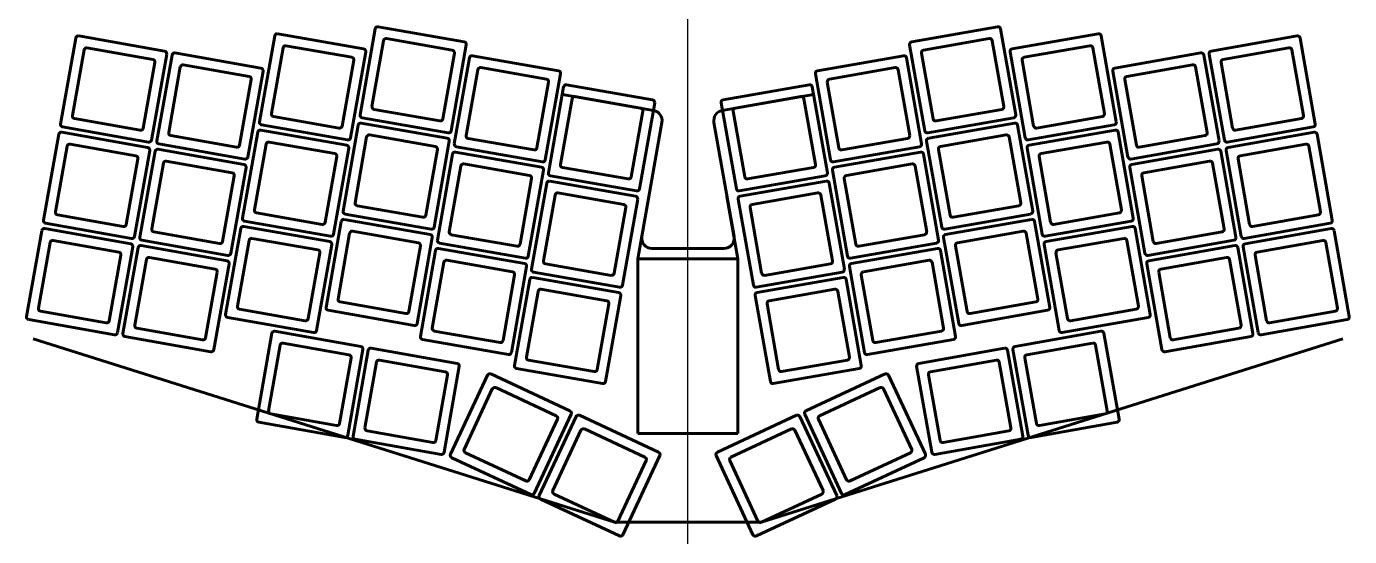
# Model space of a CAD drawing. Header units: millimetres. Extents: x -129 to 129, y -82 to 18.
import ezdxf

# ---------------------------------------------------------------- set-up
doc = ezdxf.new("R2010")
doc.units = ezdxf.units.MM
doc.linetypes.add('K5LT32768', pattern=[0])
doc.linetypes.add('K5LT_BASIC', pattern=[0])

# ---------------------------------------------------------------- blocks, each defined once
blk = doc.blocks.new('U0')
at = {"color": 150, "linetype": 'K5LT_BASIC', "lineweight": 60, "true_color": 0x0080ff}
for p, q in [((9.75, -27.71), (-9.75, -27.71)), ((-9.75, -27.71), (-9.75, -61.71)), ((9.75, -61.71), (9.75, -27.71)), ((-9.75, -61.71), (9.75, -61.71))]:
    blk.add_line(p, q, dxfattribs=at)
blk = doc.blocks.new('U1')
at = {"color": 150, "linetype": 'K5LT_BASIC', "lineweight": 60, "true_color": 0x0080ff}
for p, q in [((63.71, -44.77), (80.45, -41.81)), ((81.03, -42.22), (83.98, -58.96)), ((66.26, -62.09), (63.31, -45.35)), ((83.58, -59.54), (66.84, -62.49))]:
    blk.add_line(p, q, dxfattribs=at)
for centre, start, end in [((80.54, -42.31), 10, 100), ((63.8, -45.26), 100, 190), ((83.49, -59.05), 280, 10), ((66.75, -62), 190, 280)]:
    blk.add_arc(centre, 0.5, start, end, dxfattribs=at)
blk = doc.blocks.new('U2')
at = {"color": 150, "linetype": 'K5LT_BASIC', "lineweight": 60, "true_color": 0x0080ff}
for p, q in [((105.24, -6.01), (121.98, -3.06)), ((122.56, -3.46), (125.51, -20.21)), ((107.78, -23.33), (104.83, -6.59)), ((125.1, -20.79), (108.36, -23.74))]:
    blk.add_line(p, q, dxfattribs=at)
for centre, start, end in [((122.07, -3.55), 10, 100), ((105.32, -6.5), 100, 190), ((125.02, -20.29), 280, 10), ((108.28, -23.25), 190, 280)]:
    blk.add_arc(centre, 0.5, start, end, dxfattribs=at)
blk = doc.blocks.new('U3')
at = {"color": 150, "linetype": 'K5LT_BASIC', "lineweight": 60, "true_color": 0x0080ff}
for p, q in [((86.48, -9.32), (103.22, -6.37)), ((103.8, -6.77), (106.75, -23.51)), ((89.02, -26.64), (86.07, -9.9)), ((106.34, -24.09), (89.6, -27.05))]:
    blk.add_line(p, q, dxfattribs=at)
for centre, start, end in [((103.3, -6.86), 10, 100), ((86.56, -9.81), 100, 190), ((106.26, -23.6), 280, 10), ((89.51, -26.55), 190, 280)]:
    blk.add_arc(centre, 0.5, start, end, dxfattribs=at)
blk = doc.blocks.new('U4')
at = {"color": 150, "linetype": 'K5LT_BASIC', "lineweight": 60, "true_color": 0x0080ff}
for p, q in [((66.47, -5.59), (83.22, -2.64)), ((83.8, -3.05), (86.75, -19.79)), ((69.02, -22.91), (66.07, -6.17)), ((86.34, -20.37), (69.6, -23.32))]:
    blk.add_line(p, q, dxfattribs=at)
for centre, start, end in [((83.3, -3.13), 10, 100), ((66.56, -6.08), 100, 190), ((86.26, -19.87), 280, 10), ((69.51, -22.83), 190, 280)]:
    blk.add_arc(centre, 0.5, start, end, dxfattribs=at)
blk = doc.blocks.new('U5')
at = {"color": 150, "linetype": 'K5LT_BASIC', "lineweight": 60, "true_color": 0x0080ff}
for p, q in [((46.89, -4.21), (63.63, -1.26)), ((64.21, -1.66), (67.16, -18.4)), ((49.43, -21.53), (46.48, -4.79)), ((66.75, -18.98), (50.01, -21.94))]:
    blk.add_line(p, q, dxfattribs=at)
for centre, start, end in [((63.72, -1.75), 10, 100), ((46.97, -4.7), 100, 190), ((66.67, -18.49), 280, 10), ((49.93, -21.44), 190, 280)]:
    blk.add_arc(centre, 0.5, start, end, dxfattribs=at)
blk = doc.blocks.new('U6')
at = {"color": 150, "linetype": 'K5LT_BASIC', "lineweight": 60, "true_color": 0x0080ff}
for p, q in [((28.54, -9.86), (45.28, -6.91)), ((45.86, -7.32), (48.81, -24.06)), ((31.09, -27.18), (28.13, -10.44)), ((48.41, -24.64), (31.67, -27.59))]:
    blk.add_line(p, q, dxfattribs=at)
for centre, start, end in [((45.37, -7.4), 10, 100), ((28.63, -10.36), 100, 190), ((48.32, -24.14), 280, 10), ((31.58, -27.1), 190, 280)]:
    blk.add_arc(centre, 0.5, start, end, dxfattribs=at)
blk = doc.blocks.new('U7')
at = {"color": 150, "linetype": 'K5LT_BASIC', "lineweight": 60, "true_color": 0x0080ff}
for p, q in [((10.19, -15.52), (26.93, -12.56)), ((27.51, -12.97), (30.47, -29.71)), ((12.74, -32.84), (9.79, -16.09)), ((30.06, -30.29), (13.32, -33.24))]:
    blk.add_line(p, q, dxfattribs=at)
for centre, start, end in [((27.02, -13.06), 10, 100), ((10.28, -16.01), 100, 190), ((29.97, -29.8), 280, 10), ((13.23, -32.75), 190, 280)]:
    blk.add_arc(centre, 0.5, start, end, dxfattribs=at)
blk = doc.blocks.new('U8')
at = {"color": 150, "linetype": 'K5LT_BASIC', "lineweight": 60, "true_color": 0x0080ff}
for p, q in [((101.93, 12.75), (118.67, 15.7)), ((119.25, 15.3), (122.2, -1.45)), ((104.48, -4.57), (101.52, 12.17)), ((121.8, -2.02), (105.05, -4.98))]:
    blk.add_line(p, q, dxfattribs=at)
for centre, start, end in [((118.76, 15.21), 10, 100), ((102.02, 12.26), 100, 190), ((121.71, -1.53), 280, 10), ((104.97, -4.48), 190, 280)]:
    blk.add_arc(centre, 0.5, start, end, dxfattribs=at)
blk = doc.blocks.new('U9')
at = {"color": 150, "linetype": 'K5LT_BASIC', "lineweight": 60, "true_color": 0x0080ff}
for p, q in [((83.17, 9.44), (99.91, 12.39)), ((100.49, 11.99), (103.44, -4.75)), ((85.71, -7.88), (82.76, 8.86)), ((103.04, -5.33), (86.29, -8.28))]:
    blk.add_line(p, q, dxfattribs=at)
for centre, start, end in [((100, 11.9), 10, 100), ((83.25, 8.95), 100, 190), ((102.95, -4.84), 280, 10), ((86.21, -7.79), 190, 280)]:
    blk.add_arc(centre, 0.5, start, end, dxfattribs=at)
blk = doc.blocks.new('U10')
at = {"color": 150, "linetype": 'K5LT_BASIC', "lineweight": 60, "true_color": 0x0080ff}
for p, q in [((63.17, 13.17), (79.91, 16.12)), ((80.49, 15.72), (83.44, -1.03)), ((65.71, -4.15), (62.76, 12.59)), ((83.03, -1.61), (66.29, -4.56))]:
    blk.add_line(p, q, dxfattribs=at)
for centre, start, end in [((80, 15.63), 10, 100), ((63.25, 12.68), 100, 190), ((82.95, -1.11), 280, 10), ((66.21, -4.07), 190, 280)]:
    blk.add_arc(centre, 0.5, start, end, dxfattribs=at)
blk = doc.blocks.new('U11')
at = {"color": 150, "linetype": 'K5LT_BASIC', "lineweight": 60, "true_color": 0x0080ff}
for p, q in [((43.58, 14.55), (60.32, 17.5)), ((60.9, 17.1), (63.85, 0.36)), ((46.13, -2.77), (43.17, 13.97)), ((63.45, -0.22), (46.71, -3.18))]:
    blk.add_line(p, q, dxfattribs=at)
for centre, start, end in [((60.41, 17.01), 10, 100), ((43.67, 14.06), 100, 190), ((63.36, 0.27), 280, 10), ((46.62, -2.68), 190, 280)]:
    blk.add_arc(centre, 0.5, start, end, dxfattribs=at)
blk = doc.blocks.new('U12')
at = {"color": 150, "linetype": 'K5LT_BASIC', "lineweight": 60, "true_color": 0x0080ff}
for p, q in [((25.23, 8.9), (41.97, 11.85)), ((42.55, 11.44), (45.51, -5.3)), ((27.78, -8.42), (24.83, 8.32)), ((45.1, -5.88), (28.36, -8.83))]:
    blk.add_line(p, q, dxfattribs=at)
for centre, start, end in [((42.06, 11.36), 10, 100), ((25.32, 8.41), 100, 190), ((45.01, -5.38), 280, 10), ((28.27, -8.34), 190, 280)]:
    blk.add_arc(centre, 0.5, start, end, dxfattribs=at)
blk = doc.blocks.new('U13')
at = {"color": 150, "linetype": 'K5LT_BASIC', "lineweight": 60, "true_color": 0x0080ff}
for p, q in [((6.89, 3.24), (23.63, 6.2)), ((24.21, 5.79), (27.16, -10.95)), ((9.43, -14.08), (6.48, 2.67)), ((26.75, -11.53), (10.01, -14.48))]:
    blk.add_line(p, q, dxfattribs=at)
for centre, start, end in [((23.71, 5.7), 10, 100), ((6.97, 2.75), 100, 190), ((26.67, -11.04), 280, 10), ((9.92, -13.99), 190, 280)]:
    blk.add_arc(centre, 0.5, start, end, dxfattribs=at)
blk = doc.blocks.new('U14')
at = {"color": 150, "linetype": 'K5LT_BASIC', "lineweight": 60, "true_color": 0x0080ff}
for p, q in [((108.54, -24.77), (125.29, -21.82)), ((125.87, -22.23), (128.82, -38.97)), ((111.09, -42.09), (108.14, -25.35)), ((128.41, -39.55), (111.67, -42.5))]:
    blk.add_line(p, q, dxfattribs=at)
for centre, start, end in [((125.37, -22.31), 10, 100), ((108.63, -25.26), 100, 190), ((128.33, -39.05), 280, 10), ((111.58, -42.01), 190, 280)]:
    blk.add_arc(centre, 0.5, start, end, dxfattribs=at)
blk = doc.blocks.new('U15')
at = {"color": 150, "linetype": 'K5LT_BASIC', "lineweight": 60, "true_color": 0x0080ff}
for p, q in [((89.78, -28.08), (106.53, -25.13)), ((107.1, -25.53), (110.06, -42.27)), ((92.33, -45.4), (89.38, -28.66)), ((109.65, -42.85), (92.91, -45.81))]:
    blk.add_line(p, q, dxfattribs=at)
for centre, start, end in [((106.61, -25.62), 10, 100), ((89.87, -28.57), 100, 190), ((109.56, -42.36), 280, 10), ((92.82, -45.31), 190, 280)]:
    blk.add_arc(centre, 0.5, start, end, dxfattribs=at)
blk = doc.blocks.new('U16')
at = {"color": 150, "linetype": 'K5LT_BASIC', "lineweight": 60, "true_color": 0x0080ff}
for p, q in [((69.78, -24.35), (86.52, -21.4)), ((87.1, -21.81), (90.06, -38.55)), ((72.33, -41.67), (69.38, -24.93)), ((89.65, -39.13), (72.91, -42.08))]:
    blk.add_line(p, q, dxfattribs=at)
for centre, start, end in [((86.61, -21.89), 10, 100), ((69.87, -24.84), 100, 190), ((89.56, -38.63), 280, 10), ((72.82, -41.59), 190, 280)]:
    blk.add_arc(centre, 0.5, start, end, dxfattribs=at)
blk = doc.blocks.new('U17')
at = {"color": 150, "linetype": 'K5LT_BASIC', "lineweight": 60, "true_color": 0x0080ff}
for p, q in [((50.2, -22.97), (66.94, -20.02)), ((67.52, -20.42), (70.47, -37.17)), ((52.74, -40.29), (49.79, -23.55)), ((70.06, -37.74), (53.32, -40.7))]:
    blk.add_line(p, q, dxfattribs=at)
for centre, start, end in [((67.02, -20.51), 10, 100), ((50.28, -23.46), 100, 190), ((69.98, -37.25), 280, 10), ((53.23, -40.2), 190, 280)]:
    blk.add_arc(centre, 0.5, start, end, dxfattribs=at)
blk = doc.blocks.new('U18')
at = {"color": 150, "linetype": 'K5LT_BASIC', "lineweight": 60, "true_color": 0x0080ff}
for p, q in [((31.85, -28.62), (48.59, -25.67)), ((49.17, -26.08), (52.12, -42.82)), ((34.39, -45.94), (31.44, -29.2)), ((51.72, -43.4), (34.97, -46.35))]:
    blk.add_line(p, q, dxfattribs=at)
for centre, start, end in [((48.68, -26.16), 10, 100), ((31.94, -29.12), 100, 190), ((51.63, -42.91), 280, 10), ((34.89, -45.86), 190, 280)]:
    blk.add_arc(centre, 0.5, start, end, dxfattribs=at)
blk = doc.blocks.new('U19')
at = {"color": 150, "linetype": 'K5LT_BASIC', "lineweight": 60, "true_color": 0x0080ff}
for p, q in [((13.5, -34.28), (30.24, -31.32)), ((30.82, -31.73), (33.77, -48.47)), ((16.05, -51.6), (13.1, -34.86)), ((33.37, -49.05), (16.63, -52))]:
    blk.add_line(p, q, dxfattribs=at)
for centre, start, end in [((30.33, -31.82), 10, 100), ((13.59, -34.77), 100, 190), ((33.28, -48.56), 280, 10), ((16.54, -51.51), 190, 280)]:
    blk.add_arc(centre, 0.5, start, end, dxfattribs=at)
blk = doc.blocks.new('U20')
at = {"color": 150, "linetype": 'K5LT_BASIC', "lineweight": 60, "true_color": 0x0080ff}
for p, q in [((44.95, -48.07), (61.69, -45.12)), ((62.27, -45.53), (65.22, -62.27)), ((47.5, -65.4), (44.54, -48.65)), ((64.82, -62.85), (48.08, -65.8))]:
    blk.add_line(p, q, dxfattribs=at)
for centre, start, end in [((61.78, -45.62), 10, 100), ((45.04, -48.57), 100, 190), ((64.73, -62.36), 280, 10), ((47.99, -65.31), 190, 280)]:
    blk.add_arc(centre, 0.5, start, end, dxfattribs=at)
blk = doc.blocks.new('U21')
at = {"color": 150, "linetype": 'K5LT_BASIC', "lineweight": 60, "true_color": 0x0080ff}
for p, q in [((22.99, -57.32), (38.4, -50.14)), ((39.06, -50.38), (46.25, -65.79)), ((29.93, -73.4), (22.75, -57.99)), ((46.01, -66.45), (30.6, -73.64))]:
    blk.add_line(p, q, dxfattribs=at)
for centre, start, end in [((38.61, -50.59), 25, 115), ((23.2, -57.78), 115, 205), ((45.8, -66), 295, 25), ((30.39, -73.19), 205, 295)]:
    blk.add_arc(centre, 0.5, start, end, dxfattribs=at)
blk = doc.blocks.new('U22')
at = {"color": 150, "linetype": 'K5LT_BASIC', "lineweight": 60, "true_color": 0x0080ff}
for p, q in [((107.55, -7.63), (120.36, -5.38)), ((120.94, -5.78), (123.19, -18.58)), ((109.41, -21.01), (107.15, -8.21)), ((122.79, -19.16), (109.98, -21.42))]:
    blk.add_line(p, q, dxfattribs=at)
for centre, start, end in [((107.64, -8.13), 100, 190), ((120.44, -5.87), 10, 100), ((122.7, -18.67), 280, 10), ((109.9, -20.93), 190, 280)]:
    blk.add_arc(centre, 0.5, start, end, dxfattribs=at)
blk = doc.blocks.new('U23')
at = {"color": 150, "linetype": 'K5LT_BASIC', "lineweight": 60, "true_color": 0x0080ff}
for p, q in [((88.79, -10.94), (101.6, -8.68)), ((102.17, -9.09), (104.43, -21.89)), ((90.64, -24.32), (88.39, -11.52)), ((104.03, -22.47), (91.22, -24.73))]:
    blk.add_line(p, q, dxfattribs=at)
for centre, start, end in [((101.68, -9.18), 10, 100), ((88.88, -11.43), 100, 190), ((103.94, -21.98), 280, 10), ((91.14, -24.24), 190, 280)]:
    blk.add_arc(centre, 0.5, start, end, dxfattribs=at)
blk = doc.blocks.new('U24')
at = {"color": 150, "linetype": 'K5LT_BASIC', "lineweight": 60, "true_color": 0x0080ff}
for p, q in [((68.79, -7.21), (81.59, -4.96)), ((82.17, -5.36), (84.43, -18.16)), ((70.64, -20.6), (68.39, -7.79)), ((84.03, -18.74), (71.22, -21))]:
    blk.add_line(p, q, dxfattribs=at)
for centre, start, end in [((81.68, -5.45), 10, 100), ((68.88, -7.71), 100, 190), ((71.14, -20.51), 190, 280), ((83.94, -18.25), 280, 10)]:
    blk.add_arc(centre, 0.5, start, end, dxfattribs=at)
blk = doc.blocks.new('U25')
at = {"color": 150, "linetype": 'K5LT_BASIC', "lineweight": 60, "true_color": 0x0080ff}
for p, q in [((49.2, -5.83), (62.01, -3.57)), ((62.59, -3.98), (64.84, -16.78)), ((51.06, -19.21), (48.8, -6.41)), ((64.44, -17.36), (51.64, -19.62))]:
    blk.add_line(p, q, dxfattribs=at)
for centre, start, end in [((62.09, -4.07), 10, 100), ((49.29, -6.32), 100, 190), ((64.35, -16.87), 280, 10), ((51.55, -19.13), 190, 280)]:
    blk.add_arc(centre, 0.5, start, end, dxfattribs=at)
blk = doc.blocks.new('U26')
at = {"color": 150, "linetype": 'K5LT_BASIC', "lineweight": 60, "true_color": 0x0080ff}
for p, q in [((30.86, -11.48), (43.66, -9.23)), ((44.24, -9.63), (46.5, -22.44)), ((32.71, -24.87), (30.45, -12.06)), ((46.09, -23.01), (33.29, -25.27))]:
    blk.add_line(p, q, dxfattribs=at)
for centre, start, end in [((43.75, -9.72), 10, 100), ((30.94, -11.98), 100, 190), ((46, -22.52), 280, 10), ((33.2, -24.78), 190, 280)]:
    blk.add_arc(centre, 0.5, start, end, dxfattribs=at)
blk = doc.blocks.new('U27')
at = {"color": 150, "linetype": 'K5LT_BASIC', "lineweight": 60, "true_color": 0x0080ff}
for p, q in [((12.51, -17.14), (25.31, -14.88)), ((25.89, -15.29), (28.15, -28.09)), ((14.36, -30.52), (12.1, -17.72)), ((27.74, -28.67), (14.94, -30.93))]:
    blk.add_line(p, q, dxfattribs=at)
for centre, start, end in [((25.4, -15.37), 10, 100), ((12.6, -17.63), 100, 190), ((27.66, -28.18), 280, 10), ((14.85, -30.43), 190, 280)]:
    blk.add_arc(centre, 0.5, start, end, dxfattribs=at)
blk = doc.blocks.new('U28')
at = {"color": 150, "linetype": 'K5LT_BASIC', "lineweight": 60, "true_color": 0x0080ff}
for p, q in [((110.86, -26.39), (123.66, -24.14)), ((124.24, -24.54), (126.5, -37.34)), ((112.71, -39.78), (110.46, -26.97)), ((126.1, -37.92), (113.29, -40.18))]:
    blk.add_line(p, q, dxfattribs=at)
for centre, start, end in [((123.75, -24.63), 10, 100), ((110.95, -26.89), 100, 190), ((126.01, -37.43), 280, 10), ((113.21, -39.69), 190, 280)]:
    blk.add_arc(centre, 0.5, start, end, dxfattribs=at)
blk = doc.blocks.new('U29')
at = {"color": 150, "linetype": 'K5LT_BASIC', "lineweight": 60, "true_color": 0x0080ff}
for p, q in [((92.1, -29.7), (104.9, -27.44)), ((105.48, -27.85), (107.74, -40.65)), ((93.95, -43.08), (91.7, -30.28)), ((107.33, -41.23), (94.53, -43.49))]:
    blk.add_line(p, q, dxfattribs=at)
for centre, start, end in [((104.99, -27.94), 10, 100), ((92.19, -30.19), 100, 190), ((107.25, -40.74), 280, 10), ((94.45, -43), 190, 280)]:
    blk.add_arc(centre, 0.5, start, end, dxfattribs=at)
blk = doc.blocks.new('U30')
at = {"color": 150, "linetype": 'K5LT_BASIC', "lineweight": 60, "true_color": 0x0080ff}
for p, q in [((72.1, -25.97), (84.9, -23.72)), ((85.48, -24.12), (87.74, -36.93)), ((73.95, -39.36), (71.69, -26.55)), ((87.33, -37.5), (74.53, -39.76))]:
    blk.add_line(p, q, dxfattribs=at)
for centre, start, end in [((84.99, -24.21), 10, 100), ((72.19, -26.47), 100, 190), ((87.25, -37.01), 280, 10), ((74.44, -39.27), 190, 280)]:
    blk.add_arc(centre, 0.5, start, end, dxfattribs=at)
blk = doc.blocks.new('U31')
at = {"color": 150, "linetype": 'K5LT_BASIC', "lineweight": 60, "true_color": 0x0080ff}
for p, q in [((52.51, -24.59), (65.31, -22.34)), ((65.89, -22.74), (68.15, -35.54)), ((54.36, -37.97), (52.11, -25.17)), ((67.75, -36.12), (54.94, -38.38))]:
    blk.add_line(p, q, dxfattribs=at)
for centre, start, end in [((65.4, -22.83), 10, 100), ((52.6, -25.08), 100, 190), ((67.66, -35.63), 280, 10), ((54.86, -37.89), 190, 280)]:
    blk.add_arc(centre, 0.5, start, end, dxfattribs=at)
blk = doc.blocks.new('U32')
at = {"color": 150, "linetype": 'K5LT_BASIC', "lineweight": 60, "true_color": 0x0080ff}
for p, q in [((34.17, -30.25), (46.97, -27.99)), ((36.02, -43.63), (33.76, -30.82)), ((47.55, -28.39), (49.8, -41.2)), ((49.4, -41.78), (36.6, -44.03))]:
    blk.add_line(p, q, dxfattribs=at)
for centre, start, end in [((47.05, -28.48), 10, 100), ((34.25, -30.74), 100, 190), ((49.31, -41.28), 280, 10), ((36.51, -43.54), 190, 280)]:
    blk.add_arc(centre, 0.5, start, end, dxfattribs=at)
blk = doc.blocks.new('U33')
at = {"color": 150, "linetype": 'K5LT_BASIC', "lineweight": 60, "true_color": 0x0080ff}
for p, q in [((15.82, -35.9), (28.62, -33.64)), ((29.2, -34.05), (31.46, -46.85)), ((17.67, -49.28), (15.41, -36.48)), ((31.05, -47.43), (18.25, -49.69))]:
    blk.add_line(p, q, dxfattribs=at)
for centre, start, end in [((15.9, -36.39), 100, 190), ((28.71, -34.13), 10, 100), ((30.96, -46.94), 280, 10), ((18.16, -49.19), 190, 280)]:
    blk.add_arc(centre, 0.5, start, end, dxfattribs=at)
blk = doc.blocks.new('U34')
at = {"color": 150, "linetype": 'K5LT_BASIC', "lineweight": 60, "true_color": 0x0080ff}
for p, q in [((104.25, 11.13), (117.05, 13.38)), ((117.63, 12.98), (119.88, 0.18)), ((106.1, -2.25), (103.84, 10.55)), ((119.48, -0.4), (106.68, -2.66))]:
    blk.add_line(p, q, dxfattribs=at)
for centre, start, end in [((117.13, 12.89), 10, 100), ((104.33, 10.63), 100, 190), ((119.39, 0.09), 280, 10), ((106.59, -2.17), 190, 280)]:
    blk.add_arc(centre, 0.5, start, end, dxfattribs=at)
blk = doc.blocks.new('U35')
at = {"color": 150, "linetype": 'K5LT_BASIC', "lineweight": 60, "true_color": 0x0080ff}
for p, q in [((85.48, 7.82), (98.29, 10.08)), ((98.87, 9.67), (101.12, -3.13)), ((87.34, -5.56), (85.08, 7.24)), ((100.72, -3.71), (87.92, -5.97))]:
    blk.add_line(p, q, dxfattribs=at)
for centre, start, end in [((85.57, 7.33), 100, 190), ((98.37, 9.58), 10, 100), ((100.63, -3.22), 280, 10), ((87.83, -5.48), 190, 280)]:
    blk.add_arc(centre, 0.5, start, end, dxfattribs=at)
blk = doc.blocks.new('U36')
at = {"color": 150, "linetype": 'K5LT_BASIC', "lineweight": 60, "true_color": 0x0080ff}
for p, q in [((65.48, 11.55), (78.29, 13.8)), ((78.87, 13.4), (81.12, 0.6)), ((67.34, -1.84), (65.08, 10.97)), ((80.72, 0.02), (67.91, -2.24))]:
    blk.add_line(p, q, dxfattribs=at)
for centre, start, end in [((78.37, 13.31), 10, 100), ((65.57, 11.05), 100, 190), ((80.63, 0.51), 280, 10), ((67.83, -1.75), 190, 280)]:
    blk.add_arc(centre, 0.5, start, end, dxfattribs=at)
blk = doc.blocks.new('U37')
at = {"color": 150, "linetype": 'K5LT_BASIC', "lineweight": 60, "true_color": 0x0080ff}
for p, q in [((45.9, 12.93), (58.7, 15.19)), ((59.28, 14.78), (61.54, 1.98)), ((47.75, -0.45), (45.49, 12.35)), ((61.13, 1.4), (48.33, -0.86))]:
    blk.add_line(p, q, dxfattribs=at)
for centre, start, end in [((45.98, 12.44), 100, 190), ((58.79, 14.69), 10, 100), ((61.04, 1.89), 280, 10), ((48.24, -0.37), 190, 280)]:
    blk.add_arc(centre, 0.5, start, end, dxfattribs=at)
blk = doc.blocks.new('U38')
at = {"color": 150, "linetype": 'K5LT_BASIC', "lineweight": 60, "true_color": 0x0080ff}
for p, q in [((27.55, 7.28), (40.35, 9.53)), ((40.93, 9.13), (43.19, -3.68)), ((29.4, -6.11), (27.14, 6.7)), ((42.78, -4.25), (29.98, -6.51))]:
    blk.add_line(p, q, dxfattribs=at)
for centre, start, end in [((40.44, 9.04), 10, 100), ((27.64, 6.78), 100, 190), ((42.7, -3.76), 280, 10), ((29.89, -6.02), 190, 280)]:
    blk.add_arc(centre, 0.5, start, end, dxfattribs=at)
blk = doc.blocks.new('U39')
at = {"color": 150, "linetype": 'K5LT_BASIC', "lineweight": 60, "true_color": 0x0080ff}
for p, q in [((9.2, 1.62), (22, 3.88)), ((22.58, 3.47), (24.84, -9.33)), ((11.05, -11.76), (8.8, 1.04)), ((24.44, -9.91), (11.63, -12.16))]:
    blk.add_line(p, q, dxfattribs=at)
for centre, start, end in [((22.09, 3.39), 10, 100), ((9.29, 1.13), 100, 190), ((24.35, -9.41), 280, 10), ((11.55, -11.67), 190, 280)]:
    blk.add_arc(centre, 0.5, start, end, dxfattribs=at)
blk = doc.blocks.new('U40')
at = {"color": 150, "linetype": 'K5LT_BASIC', "lineweight": 60, "true_color": 0x0080ff}
for p, q in [((47.27, -49.7), (60.07, -47.44)), ((60.65, -47.85), (62.91, -60.65)), ((49.12, -63.08), (46.86, -50.28)), ((62.5, -61.23), (49.7, -63.48))]:
    blk.add_line(p, q, dxfattribs=at)
for centre, start, end in [((60.16, -47.93), 10, 100), ((47.35, -50.19), 100, 190), ((62.41, -60.73), 280, 10), ((49.61, -62.99), 190, 280)]:
    blk.add_arc(centre, 0.5, start, end, dxfattribs=at)
blk = doc.blocks.new('U41')
at = {"color": 150, "linetype": 'K5LT_BASIC', "lineweight": 60, "true_color": 0x0080ff}
for p, q in [((25.65, -58.29), (37.43, -52.8)), ((38.1, -53.04), (43.59, -64.82)), ((30.9, -70.74), (25.41, -58.96)), ((43.35, -65.49), (31.57, -70.98))]:
    blk.add_line(p, q, dxfattribs=at)
for centre, start, end in [((37.64, -53.25), 25, 115), ((25.86, -58.75), 115, 205), ((43.14, -65.03), 295, 25), ((31.36, -70.53), 205, 295)]:
    blk.add_arc(centre, 0.5, start, end, dxfattribs=at)
blk = doc.blocks.new('U42')
at = {"color": 150, "linetype": 'K5LT_BASIC', "lineweight": 60, "true_color": 0x0080ff}
for p, q in [((66.03, -46.39), (78.83, -44.13)), ((79.41, -44.54), (81.67, -57.34)), ((67.88, -59.77), (65.62, -46.97)), ((81.26, -57.92), (68.46, -60.18))]:
    blk.add_line(p, q, dxfattribs=at)
for centre, start, end in [((78.92, -44.62), 10, 100), ((66.11, -46.88), 100, 190), ((81.17, -57.43), 280, 10), ((68.37, -59.68), 190, 280)]:
    blk.add_arc(centre, 0.5, start, end, dxfattribs=at)
blk = doc.blocks.new('U43')
at = {"color": 150, "linetype": 'K5LT_BASIC', "lineweight": 60, "true_color": 0x0080ff}
for p, q in [((-122.56, -3.46), (-125.51, -20.21)), ((-105.24, -6.01), (-121.98, -3.06)), ((-107.78, -23.33), (-104.83, -6.59)), ((-125.1, -20.79), (-108.36, -23.74))]:
    blk.add_line(p, q, dxfattribs=at)
for centre, start, end in [((-122.07, -3.55), 80, 170), ((-105.32, -6.5), 350, 80), ((-125.02, -20.29), 170, 260), ((-108.28, -23.25), 260, 350)]:
    blk.add_arc(centre, 0.5, start, end, dxfattribs=at)
blk = doc.blocks.new('U44')
at = {"color": 150, "linetype": 'K5LT_BASIC', "lineweight": 60, "true_color": 0x0080ff}
for p, q in [((-103.8, -6.77), (-106.75, -23.51)), ((-86.48, -9.32), (-103.22, -6.37)), ((-89.02, -26.64), (-86.07, -9.9)), ((-106.34, -24.09), (-89.6, -27.05))]:
    blk.add_line(p, q, dxfattribs=at)
for centre, start, end in [((-103.3, -6.86), 80, 170), ((-86.56, -9.81), 350, 80), ((-106.26, -23.6), 170, 260), ((-89.51, -26.55), 260, 350)]:
    blk.add_arc(centre, 0.5, start, end, dxfattribs=at)
blk = doc.blocks.new('U45')
at = {"color": 150, "linetype": 'K5LT_BASIC', "lineweight": 60, "true_color": 0x0080ff}
for p, q in [((-83.8, -3.05), (-86.75, -19.79)), ((-66.47, -5.59), (-83.22, -2.64)), ((-69.02, -22.91), (-66.07, -6.17)), ((-86.34, -20.37), (-69.6, -23.32))]:
    blk.add_line(p, q, dxfattribs=at)
for centre, start, end in [((-83.3, -3.13), 80, 170), ((-66.56, -6.08), 350, 80), ((-86.26, -19.87), 170, 260), ((-69.51, -22.83), 260, 350)]:
    blk.add_arc(centre, 0.5, start, end, dxfattribs=at)
blk = doc.blocks.new('U46')
at = {"color": 150, "linetype": 'K5LT_BASIC', "lineweight": 60, "true_color": 0x0080ff}
for p, q in [((-64.21, -1.66), (-67.16, -18.4)), ((-46.89, -4.21), (-63.63, -1.26)), ((-49.43, -21.53), (-46.48, -4.79)), ((-66.75, -18.98), (-50.01, -21.94))]:
    blk.add_line(p, q, dxfattribs=at)
for centre, start, end in [((-63.72, -1.75), 80, 170), ((-46.97, -4.7), 350, 80), ((-66.67, -18.49), 170, 260), ((-49.93, -21.44), 260, 350)]:
    blk.add_arc(centre, 0.5, start, end, dxfattribs=at)
blk = doc.blocks.new('U47')
at = {"color": 150, "linetype": 'K5LT_BASIC', "lineweight": 60, "true_color": 0x0080ff}
for p, q in [((-45.86, -7.32), (-48.81, -24.06)), ((-28.54, -9.86), (-45.28, -6.91)), ((-31.09, -27.18), (-28.13, -10.44)), ((-48.41, -24.64), (-31.67, -27.59))]:
    blk.add_line(p, q, dxfattribs=at)
for centre, start, end in [((-45.37, -7.4), 80, 170), ((-28.63, -10.36), 350, 80), ((-48.32, -24.14), 170, 260), ((-31.58, -27.1), 260, 350)]:
    blk.add_arc(centre, 0.5, start, end, dxfattribs=at)
blk = doc.blocks.new('U48')
at = {"color": 150, "linetype": 'K5LT_BASIC', "lineweight": 60, "true_color": 0x0080ff}
for p, q in [((-10.19, -15.52), (-26.93, -12.56)), ((-27.51, -12.97), (-30.47, -29.71)), ((-12.74, -32.84), (-9.79, -16.09)), ((-30.06, -30.29), (-13.32, -33.24))]:
    blk.add_line(p, q, dxfattribs=at)
for centre, start, end in [((-27.02, -13.06), 80, 170), ((-10.28, -16.01), 350, 80), ((-29.97, -29.8), 170, 260), ((-13.23, -32.75), 260, 350)]:
    blk.add_arc(centre, 0.5, start, end, dxfattribs=at)
blk = doc.blocks.new('U49')
at = {"color": 150, "linetype": 'K5LT_BASIC', "lineweight": 60, "true_color": 0x0080ff}
for p, q in [((-101.93, 12.75), (-118.67, 15.7)), ((-119.25, 15.3), (-122.2, -1.45)), ((-104.48, -4.57), (-101.52, 12.17)), ((-121.8, -2.02), (-105.05, -4.98))]:
    blk.add_line(p, q, dxfattribs=at)
for centre, start, end in [((-118.76, 15.21), 80, 170), ((-102.02, 12.26), 350, 80), ((-121.71, -1.53), 170, 260), ((-104.97, -4.48), 260, 350)]:
    blk.add_arc(centre, 0.5, start, end, dxfattribs=at)
blk = doc.blocks.new('U50')
at = {"color": 150, "linetype": 'K5LT_BASIC', "lineweight": 60, "true_color": 0x0080ff}
for p, q in [((-100.49, 11.99), (-103.44, -4.75)), ((-83.17, 9.44), (-99.91, 12.39)), ((-85.71, -7.88), (-82.76, 8.86)), ((-103.04, -5.33), (-86.29, -8.28))]:
    blk.add_line(p, q, dxfattribs=at)
for centre, start, end in [((-100, 11.9), 80, 170), ((-83.25, 8.95), 350, 80), ((-102.95, -4.84), 170, 260), ((-86.21, -7.79), 260, 350)]:
    blk.add_arc(centre, 0.5, start, end, dxfattribs=at)
blk = doc.blocks.new('U51')
at = {"color": 150, "linetype": 'K5LT_BASIC', "lineweight": 60, "true_color": 0x0080ff}
for p, q in [((-80.49, 15.72), (-83.44, -1.03)), ((-63.17, 13.17), (-79.91, 16.12)), ((-65.71, -4.15), (-62.76, 12.59)), ((-83.03, -1.61), (-66.29, -4.56))]:
    blk.add_line(p, q, dxfattribs=at)
for centre, start, end in [((-80, 15.63), 80, 170), ((-63.25, 12.68), 350, 80), ((-82.95, -1.11), 170, 260), ((-66.21, -4.07), 260, 350)]:
    blk.add_arc(centre, 0.5, start, end, dxfattribs=at)
blk = doc.blocks.new('U52')
at = {"color": 150, "linetype": 'K5LT_BASIC', "lineweight": 60, "true_color": 0x0080ff}
for p, q in [((-60.9, 17.1), (-63.85, 0.36)), ((-43.58, 14.55), (-60.32, 17.5)), ((-46.13, -2.77), (-43.17, 13.97)), ((-63.45, -0.22), (-46.71, -3.18))]:
    blk.add_line(p, q, dxfattribs=at)
for centre, start, end in [((-60.41, 17.01), 80, 170), ((-43.67, 14.06), 350, 80), ((-63.36, 0.27), 170, 260), ((-46.62, -2.68), 260, 350)]:
    blk.add_arc(centre, 0.5, start, end, dxfattribs=at)
blk = doc.blocks.new('U53')
at = {"color": 150, "linetype": 'K5LT_BASIC', "lineweight": 60, "true_color": 0x0080ff}
for p, q in [((-42.55, 11.44), (-45.51, -5.3)), ((-25.23, 8.9), (-41.97, 11.85)), ((-27.78, -8.42), (-24.83, 8.32)), ((-45.1, -5.88), (-28.36, -8.83))]:
    blk.add_line(p, q, dxfattribs=at)
for centre, start, end in [((-42.06, 11.36), 80, 170), ((-25.32, 8.41), 350, 80), ((-45.01, -5.38), 170, 260), ((-28.27, -8.34), 260, 350)]:
    blk.add_arc(centre, 0.5, start, end, dxfattribs=at)
blk = doc.blocks.new('U54')
at = {"color": 150, "linetype": 'K5LT_BASIC', "lineweight": 60, "true_color": 0x0080ff}
for p, q in [((-24.21, 5.79), (-27.16, -10.95)), ((-6.89, 3.24), (-23.63, 6.2)), ((-9.43, -14.08), (-6.48, 2.67)), ((-26.75, -11.53), (-10.01, -14.48))]:
    blk.add_line(p, q, dxfattribs=at)
for centre, start, end in [((-23.71, 5.7), 80, 170), ((-6.97, 2.75), 350, 80), ((-26.67, -11.04), 170, 260), ((-9.92, -13.99), 260, 350)]:
    blk.add_arc(centre, 0.5, start, end, dxfattribs=at)
blk = doc.blocks.new('U55')
at = {"color": 150, "linetype": 'K5LT_BASIC', "lineweight": 60, "true_color": 0x0080ff}
for p, q in [((-125.87, -22.23), (-128.82, -38.97)), ((-108.54, -24.77), (-125.29, -21.82)), ((-111.09, -42.09), (-108.14, -25.35)), ((-128.41, -39.55), (-111.67, -42.5))]:
    blk.add_line(p, q, dxfattribs=at)
for centre, start, end in [((-125.37, -22.31), 80, 170), ((-108.63, -25.26), 350, 80), ((-128.33, -39.05), 170, 260), ((-111.58, -42.01), 260, 350)]:
    blk.add_arc(centre, 0.5, start, end, dxfattribs=at)
blk = doc.blocks.new('U56')
at = {"color": 150, "linetype": 'K5LT_BASIC', "lineweight": 60, "true_color": 0x0080ff}
for p, q in [((-107.1, -25.53), (-110.06, -42.27)), ((-89.78, -28.08), (-106.53, -25.13)), ((-92.33, -45.4), (-89.38, -28.66)), ((-109.65, -42.85), (-92.91, -45.81))]:
    blk.add_line(p, q, dxfattribs=at)
for centre, start, end in [((-106.61, -25.62), 80, 170), ((-89.87, -28.57), 350, 80), ((-109.56, -42.36), 170, 260), ((-92.82, -45.31), 260, 350)]:
    blk.add_arc(centre, 0.5, start, end, dxfattribs=at)
blk = doc.blocks.new('U57')
at = {"color": 150, "linetype": 'K5LT_BASIC', "lineweight": 60, "true_color": 0x0080ff}
for p, q in [((-87.1, -21.81), (-90.06, -38.55)), ((-69.78, -24.35), (-86.52, -21.4)), ((-72.33, -41.67), (-69.38, -24.93)), ((-89.65, -39.13), (-72.91, -42.08))]:
    blk.add_line(p, q, dxfattribs=at)
for centre, start, end in [((-86.61, -21.89), 80, 170), ((-69.87, -24.84), 350, 80), ((-89.56, -38.63), 170, 260), ((-72.82, -41.59), 260, 350)]:
    blk.add_arc(centre, 0.5, start, end, dxfattribs=at)
blk = doc.blocks.new('U58')
at = {"color": 150, "linetype": 'K5LT_BASIC', "lineweight": 60, "true_color": 0x0080ff}
for p, q in [((-67.52, -20.42), (-70.47, -37.17)), ((-50.2, -22.97), (-66.94, -20.02)), ((-52.74, -40.29), (-49.79, -23.55)), ((-70.06, -37.74), (-53.32, -40.7))]:
    blk.add_line(p, q, dxfattribs=at)
for centre, start, end in [((-67.02, -20.51), 80, 170), ((-50.28, -23.46), 350, 80), ((-69.98, -37.25), 170, 260), ((-53.23, -40.2), 260, 350)]:
    blk.add_arc(centre, 0.5, start, end, dxfattribs=at)
blk = doc.blocks.new('U59')
at = {"color": 150, "linetype": 'K5LT_BASIC', "lineweight": 60, "true_color": 0x0080ff}
for p, q in [((-31.85, -28.62), (-48.59, -25.67)), ((-49.17, -26.08), (-52.12, -42.82)), ((-34.39, -45.94), (-31.44, -29.2)), ((-51.72, -43.4), (-34.97, -46.35))]:
    blk.add_line(p, q, dxfattribs=at)
for centre, start, end in [((-48.68, -26.16), 80, 170), ((-31.94, -29.12), 350, 80), ((-51.63, -42.91), 170, 260), ((-34.89, -45.86), 260, 350)]:
    blk.add_arc(centre, 0.5, start, end, dxfattribs=at)
blk = doc.blocks.new('U60')
at = {"color": 150, "linetype": 'K5LT_BASIC', "lineweight": 60, "true_color": 0x0080ff}
for p, q in [((-30.82, -31.73), (-33.77, -48.47)), ((-13.5, -34.28), (-30.24, -31.32)), ((-16.05, -51.6), (-13.1, -34.86)), ((-33.37, -49.05), (-16.63, -52))]:
    blk.add_line(p, q, dxfattribs=at)
for centre, start, end in [((-30.33, -31.82), 80, 170), ((-13.59, -34.77), 350, 80), ((-33.28, -48.56), 170, 260), ((-16.54, -51.51), 260, 350)]:
    blk.add_arc(centre, 0.5, start, end, dxfattribs=at)
blk = doc.blocks.new('U61')
at = {"color": 150, "linetype": 'K5LT_BASIC', "lineweight": 60, "true_color": 0x0080ff}
for p, q in [((-120.94, -5.78), (-123.19, -18.58)), ((-107.55, -7.63), (-120.36, -5.38)), ((-109.41, -21.01), (-107.15, -8.21)), ((-122.79, -19.16), (-109.98, -21.42))]:
    blk.add_line(p, q, dxfattribs=at)
for centre, start, end in [((-120.44, -5.87), 80, 170), ((-107.64, -8.13), 350, 80), ((-122.7, -18.67), 170, 260), ((-109.9, -20.93), 260, 350)]:
    blk.add_arc(centre, 0.5, start, end, dxfattribs=at)
blk = doc.blocks.new('U62')
at = {"color": 150, "linetype": 'K5LT_BASIC', "lineweight": 60, "true_color": 0x0080ff}
for p, q in [((-102.17, -9.09), (-104.43, -21.89)), ((-88.79, -10.94), (-101.6, -8.68)), ((-90.64, -24.32), (-88.39, -11.52)), ((-104.03, -22.47), (-91.22, -24.73))]:
    blk.add_line(p, q, dxfattribs=at)
for centre, start, end in [((-101.68, -9.18), 80, 170), ((-88.88, -11.43), 350, 80), ((-103.94, -21.98), 170, 260), ((-91.14, -24.24), 260, 350)]:
    blk.add_arc(centre, 0.5, start, end, dxfattribs=at)
blk = doc.blocks.new('U63')
at = {"color": 150, "linetype": 'K5LT_BASIC', "lineweight": 60, "true_color": 0x0080ff}
for p, q in [((-68.79, -7.21), (-81.59, -4.96)), ((-82.17, -5.36), (-84.43, -18.16)), ((-70.64, -20.6), (-68.39, -7.79)), ((-84.03, -18.74), (-71.22, -21))]:
    blk.add_line(p, q, dxfattribs=at)
for centre, start, end in [((-81.68, -5.45), 80, 170), ((-68.88, -7.71), 350, 80), ((-83.94, -18.25), 170, 260), ((-71.14, -20.51), 260, 350)]:
    blk.add_arc(centre, 0.5, start, end, dxfattribs=at)
blk = doc.blocks.new('U64')
at = {"color": 150, "linetype": 'K5LT_BASIC', "lineweight": 60, "true_color": 0x0080ff}
for p, q in [((-62.59, -3.98), (-64.84, -16.78)), ((-49.2, -5.83), (-62.01, -3.57)), ((-51.06, -19.21), (-48.8, -6.41)), ((-64.44, -17.36), (-51.64, -19.62))]:
    blk.add_line(p, q, dxfattribs=at)
for centre, start, end in [((-62.09, -4.07), 80, 170), ((-49.29, -6.32), 350, 80), ((-64.35, -16.87), 170, 260), ((-51.55, -19.13), 260, 350)]:
    blk.add_arc(centre, 0.5, start, end, dxfattribs=at)
blk = doc.blocks.new('U65')
at = {"color": 150, "linetype": 'K5LT_BASIC', "lineweight": 60, "true_color": 0x0080ff}
for p, q in [((-44.24, -9.63), (-46.5, -22.44)), ((-30.86, -11.48), (-43.66, -9.23)), ((-32.71, -24.87), (-30.45, -12.06)), ((-46.09, -23.01), (-33.29, -25.27))]:
    blk.add_line(p, q, dxfattribs=at)
for centre, start, end in [((-43.75, -9.72), 80, 170), ((-30.94, -11.98), 350, 80), ((-46, -22.52), 170, 260), ((-33.2, -24.78), 260, 350)]:
    blk.add_arc(centre, 0.5, start, end, dxfattribs=at)
blk = doc.blocks.new('U66')
at = {"color": 150, "linetype": 'K5LT_BASIC', "lineweight": 60, "true_color": 0x0080ff}
for p, q in [((-25.89, -15.29), (-28.15, -28.09)), ((-12.51, -17.14), (-25.31, -14.88)), ((-14.36, -30.52), (-12.1, -17.72)), ((-27.74, -28.67), (-14.94, -30.93))]:
    blk.add_line(p, q, dxfattribs=at)
for centre, start, end in [((-25.4, -15.37), 80, 170), ((-12.6, -17.63), 350, 80), ((-27.66, -28.18), 170, 260), ((-14.85, -30.43), 260, 350)]:
    blk.add_arc(centre, 0.5, start, end, dxfattribs=at)
blk = doc.blocks.new('U67')
at = {"color": 150, "linetype": 'K5LT_BASIC', "lineweight": 60, "true_color": 0x0080ff}
for p, q in [((-124.24, -24.54), (-126.5, -37.34)), ((-110.86, -26.39), (-123.66, -24.14)), ((-112.71, -39.78), (-110.46, -26.97)), ((-126.1, -37.92), (-113.29, -40.18))]:
    blk.add_line(p, q, dxfattribs=at)
for centre, start, end in [((-123.75, -24.63), 80, 170), ((-110.95, -26.89), 350, 80), ((-126.01, -37.43), 170, 260), ((-113.21, -39.69), 260, 350)]:
    blk.add_arc(centre, 0.5, start, end, dxfattribs=at)
blk = doc.blocks.new('U68')
at = {"color": 150, "linetype": 'K5LT_BASIC', "lineweight": 60, "true_color": 0x0080ff}
for p, q in [((-105.48, -27.85), (-107.74, -40.65)), ((-92.1, -29.7), (-104.9, -27.44)), ((-93.95, -43.08), (-91.7, -30.28)), ((-107.33, -41.23), (-94.53, -43.49))]:
    blk.add_line(p, q, dxfattribs=at)
for centre, start, end in [((-104.99, -27.94), 80, 170), ((-92.19, -30.19), 350, 80), ((-107.25, -40.74), 170, 260), ((-94.45, -43), 260, 350)]:
    blk.add_arc(centre, 0.5, start, end, dxfattribs=at)
blk = doc.blocks.new('U69')
at = {"color": 150, "linetype": 'K5LT_BASIC', "lineweight": 60, "true_color": 0x0080ff}
for p, q in [((-85.48, -24.12), (-87.74, -36.93)), ((-72.1, -25.97), (-84.9, -23.72)), ((-73.95, -39.36), (-71.69, -26.55)), ((-87.33, -37.5), (-74.53, -39.76))]:
    blk.add_line(p, q, dxfattribs=at)
for centre, start, end in [((-84.99, -24.21), 80, 170), ((-72.19, -26.47), 350, 80), ((-87.25, -37.01), 170, 260), ((-74.44, -39.27), 260, 350)]:
    blk.add_arc(centre, 0.5, start, end, dxfattribs=at)
blk = doc.blocks.new('U70')
at = {"color": 150, "linetype": 'K5LT_BASIC', "lineweight": 60, "true_color": 0x0080ff}
for p, q in [((-65.89, -22.74), (-68.15, -35.54)), ((-52.51, -24.59), (-65.31, -22.34)), ((-54.36, -37.97), (-52.11, -25.17)), ((-67.75, -36.12), (-54.94, -38.38))]:
    blk.add_line(p, q, dxfattribs=at)
for centre, start, end in [((-65.4, -22.83), 80, 170), ((-52.6, -25.08), 350, 80), ((-67.66, -35.63), 170, 260), ((-54.86, -37.89), 260, 350)]:
    blk.add_arc(centre, 0.5, start, end, dxfattribs=at)
blk = doc.blocks.new('U71')
at = {"color": 150, "linetype": 'K5LT_BASIC', "lineweight": 60, "true_color": 0x0080ff}
for p, q in [((-34.17, -30.25), (-46.97, -27.99)), ((-47.55, -28.39), (-49.8, -41.2)), ((-36.02, -43.63), (-33.76, -30.82)), ((-49.4, -41.78), (-36.6, -44.03))]:
    blk.add_line(p, q, dxfattribs=at)
for centre, start, end in [((-47.05, -28.48), 80, 170), ((-34.25, -30.74), 350, 80), ((-49.31, -41.28), 170, 260), ((-36.51, -43.54), 260, 350)]:
    blk.add_arc(centre, 0.5, start, end, dxfattribs=at)
blk = doc.blocks.new('U72')
at = {"color": 150, "linetype": 'K5LT_BASIC', "lineweight": 60, "true_color": 0x0080ff}
for p, q in [((-29.2, -34.05), (-31.46, -46.85)), ((-15.82, -35.9), (-28.62, -33.64)), ((-17.67, -49.28), (-15.41, -36.48)), ((-31.05, -47.43), (-18.25, -49.69))]:
    blk.add_line(p, q, dxfattribs=at)
for centre, start, end in [((-28.71, -34.13), 80, 170), ((-15.9, -36.39), 350, 80), ((-30.96, -46.94), 170, 260), ((-18.16, -49.19), 260, 350)]:
    blk.add_arc(centre, 0.5, start, end, dxfattribs=at)
blk = doc.blocks.new('U73')
at = {"color": 150, "linetype": 'K5LT_BASIC', "lineweight": 60, "true_color": 0x0080ff}
for p, q in [((-117.63, 12.98), (-119.88, 0.18)), ((-104.25, 11.13), (-117.05, 13.38)), ((-106.1, -2.25), (-103.84, 10.55)), ((-119.48, -0.4), (-106.68, -2.66))]:
    blk.add_line(p, q, dxfattribs=at)
for centre, start, end in [((-117.13, 12.89), 80, 170), ((-104.33, 10.63), 350, 80), ((-119.39, 0.09), 170, 260), ((-106.59, -2.17), 260, 350)]:
    blk.add_arc(centre, 0.5, start, end, dxfattribs=at)
blk = doc.blocks.new('U74')
at = {"color": 150, "linetype": 'K5LT_BASIC', "lineweight": 60, "true_color": 0x0080ff}
for p, q in [((-98.87, 9.67), (-101.12, -3.13)), ((-85.48, 7.82), (-98.29, 10.08)), ((-87.34, -5.56), (-85.08, 7.24)), ((-100.72, -3.71), (-87.92, -5.97))]:
    blk.add_line(p, q, dxfattribs=at)
for centre, start, end in [((-98.37, 9.58), 80, 170), ((-85.57, 7.33), 350, 80), ((-100.63, -3.22), 170, 260), ((-87.83, -5.48), 260, 350)]:
    blk.add_arc(centre, 0.5, start, end, dxfattribs=at)
blk = doc.blocks.new('U75')
at = {"color": 150, "linetype": 'K5LT_BASIC', "lineweight": 60, "true_color": 0x0080ff}
for p, q in [((-78.87, 13.4), (-81.12, 0.6)), ((-65.48, 11.55), (-78.29, 13.8)), ((-67.34, -1.84), (-65.08, 10.97)), ((-80.72, 0.02), (-67.91, -2.24))]:
    blk.add_line(p, q, dxfattribs=at)
for centre, start, end in [((-78.37, 13.31), 80, 170), ((-65.57, 11.05), 350, 80), ((-80.63, 0.51), 170, 260), ((-67.83, -1.75), 260, 350)]:
    blk.add_arc(centre, 0.5, start, end, dxfattribs=at)
blk = doc.blocks.new('U76')
at = {"color": 150, "linetype": 'K5LT_BASIC', "lineweight": 60, "true_color": 0x0080ff}
for p, q in [((-59.28, 14.78), (-61.54, 1.98)), ((-45.9, 12.93), (-58.7, 15.19)), ((-47.75, -0.45), (-45.49, 12.35)), ((-61.13, 1.4), (-48.33, -0.86))]:
    blk.add_line(p, q, dxfattribs=at)
for centre, start, end in [((-58.79, 14.69), 80, 170), ((-45.98, 12.44), 350, 80), ((-61.04, 1.89), 170, 260), ((-48.24, -0.37), 260, 350)]:
    blk.add_arc(centre, 0.5, start, end, dxfattribs=at)
blk = doc.blocks.new('U77')
at = {"color": 150, "linetype": 'K5LT_BASIC', "lineweight": 60, "true_color": 0x0080ff}
for p, q in [((-40.93, 9.13), (-43.19, -3.68)), ((-27.55, 7.28), (-40.35, 9.53)), ((-29.4, -6.11), (-27.14, 6.7)), ((-42.78, -4.25), (-29.98, -6.51))]:
    blk.add_line(p, q, dxfattribs=at)
for centre, start, end in [((-40.44, 9.04), 80, 170), ((-27.64, 6.78), 350, 80), ((-42.7, -3.76), 170, 260), ((-29.89, -6.02), 260, 350)]:
    blk.add_arc(centre, 0.5, start, end, dxfattribs=at)
blk = doc.blocks.new('U78')
at = {"color": 150, "linetype": 'K5LT_BASIC', "lineweight": 60, "true_color": 0x0080ff}
for p, q in [((-22.58, 3.47), (-24.84, -9.33)), ((-9.2, 1.62), (-22, 3.88)), ((-11.05, -11.76), (-8.8, 1.04)), ((-24.44, -9.91), (-11.63, -12.16))]:
    blk.add_line(p, q, dxfattribs=at)
for centre, start, end in [((-22.09, 3.39), 80, 170), ((-9.29, 1.13), 350, 80), ((-24.35, -9.41), 170, 260), ((-11.55, -11.67), 260, 350)]:
    blk.add_arc(centre, 0.5, start, end, dxfattribs=at)
blk = doc.blocks.new('U79')
at = {"color": 150, "linetype": 'K5LT_BASIC', "lineweight": 60, "true_color": 0x0080ff}
for p, q in [((5.73, -65.38), (21.13, -58.19)), ((21.8, -58.43), (28.98, -73.84)), ((12.67, -81.45), (5.49, -66.04)), ((28.74, -74.5), (13.33, -81.69))]:
    blk.add_line(p, q, dxfattribs=at)
for centre, start, end in [((21.35, -58.64), 25, 115), ((5.94, -65.83), 115, 205), ((28.53, -74.05), 295, 25), ((13.12, -81.24), 205, 295)]:
    blk.add_arc(centre, 0.5, start, end, dxfattribs=at)
blk = doc.blocks.new('U80')
at = {"color": 150, "linetype": 'K5LT_BASIC', "lineweight": 60, "true_color": 0x0080ff}
for p, q in [((8.38, -66.34), (20.17, -60.85)), ((20.83, -61.09), (26.33, -72.87)), ((13.64, -78.79), (8.14, -67.01)), ((26.08, -73.54), (14.3, -79.03))]:
    blk.add_line(p, q, dxfattribs=at)
for centre, start, end in [((20.38, -61.3), 25, 115), ((8.6, -66.8), 115, 205), ((25.87, -73.08), 295, 25), ((14.09, -78.58), 205, 295)]:
    blk.add_arc(centre, 0.5, start, end, dxfattribs=at)
blk = doc.blocks.new('U81')
at = {"color": 150, "linetype": 'K5LT_BASIC', "lineweight": 60, "true_color": 0x0080ff}
for p, q in [((-81.03, -42.22), (-83.98, -58.96)), ((-63.71, -44.77), (-80.45, -41.81)), ((-66.26, -62.09), (-63.31, -45.35)), ((-83.58, -59.54), (-66.84, -62.49))]:
    blk.add_line(p, q, dxfattribs=at)
for centre, start, end in [((-80.54, -42.31), 80, 170), ((-63.8, -45.26), 350, 80), ((-83.49, -59.05), 170, 260), ((-66.75, -62), 260, 350)]:
    blk.add_arc(centre, 0.5, start, end, dxfattribs=at)
blk = doc.blocks.new('U82')
at = {"color": 150, "linetype": 'K5LT_BASIC', "lineweight": 60, "true_color": 0x0080ff}
for p, q in [((-62.27, -45.53), (-65.22, -62.27)), ((-44.95, -48.07), (-61.69, -45.12)), ((-47.5, -65.4), (-44.54, -48.65)), ((-64.82, -62.85), (-48.08, -65.8))]:
    blk.add_line(p, q, dxfattribs=at)
for centre, start, end in [((-61.78, -45.62), 80, 170), ((-45.04, -48.57), 350, 80), ((-64.73, -62.36), 170, 260), ((-47.99, -65.31), 260, 350)]:
    blk.add_arc(centre, 0.5, start, end, dxfattribs=at)
blk = doc.blocks.new('U83')
at = {"color": 150, "linetype": 'K5LT_BASIC', "lineweight": 60, "true_color": 0x0080ff}
for p, q in [((-39.06, -50.38), (-46.25, -65.79)), ((-22.99, -57.32), (-38.4, -50.14)), ((-29.93, -73.4), (-22.75, -57.99)), ((-46.01, -66.45), (-30.6, -73.64))]:
    blk.add_line(p, q, dxfattribs=at)
for centre, start, end in [((-38.61, -50.59), 65, 155), ((-23.2, -57.78), 335, 65), ((-45.8, -66), 155, 245), ((-30.39, -73.19), 245, 335)]:
    blk.add_arc(centre, 0.5, start, end, dxfattribs=at)
blk = doc.blocks.new('U84')
at = {"color": 150, "linetype": 'K5LT_BASIC', "lineweight": 60, "true_color": 0x0080ff}
for p, q in [((-60.65, -47.85), (-62.91, -60.65)), ((-47.27, -49.7), (-60.07, -47.44)), ((-49.12, -63.08), (-46.86, -50.28)), ((-62.5, -61.23), (-49.7, -63.48))]:
    blk.add_line(p, q, dxfattribs=at)
for centre, start, end in [((-60.16, -47.93), 80, 170), ((-47.35, -50.19), 350, 80), ((-62.41, -60.73), 170, 260), ((-49.61, -62.99), 260, 350)]:
    blk.add_arc(centre, 0.5, start, end, dxfattribs=at)
blk = doc.blocks.new('U85')
at = {"color": 150, "linetype": 'K5LT_BASIC', "lineweight": 60, "true_color": 0x0080ff}
for p, q in [((-38.1, -53.04), (-43.59, -64.82)), ((-25.65, -58.29), (-37.43, -52.8)), ((-30.9, -70.74), (-25.41, -58.96)), ((-43.35, -65.49), (-31.57, -70.98))]:
    blk.add_line(p, q, dxfattribs=at)
for centre, start, end in [((-37.64, -53.25), 65, 155), ((-25.86, -58.75), 335, 65), ((-43.14, -65.03), 155, 245), ((-31.36, -70.53), 245, 335)]:
    blk.add_arc(centre, 0.5, start, end, dxfattribs=at)
blk = doc.blocks.new('U86')
at = {"color": 150, "linetype": 'K5LT_BASIC', "lineweight": 60, "true_color": 0x0080ff}
for p, q in [((-79.41, -44.54), (-81.67, -57.34)), ((-66.03, -46.39), (-78.83, -44.13)), ((-67.88, -59.77), (-65.62, -46.97)), ((-81.26, -57.92), (-68.46, -60.18))]:
    blk.add_line(p, q, dxfattribs=at)
for centre, start, end in [((-78.92, -44.62), 80, 170), ((-66.11, -46.88), 350, 80), ((-81.17, -57.43), 170, 260), ((-68.37, -59.68), 260, 350)]:
    blk.add_arc(centre, 0.5, start, end, dxfattribs=at)
blk = doc.blocks.new('U87')
at = {"color": 150, "linetype": 'K5LT_BASIC', "lineweight": 60, "true_color": 0x0080ff}
for p, q in [((-21.8, -58.43), (-28.98, -73.84)), ((-5.73, -65.38), (-21.13, -58.19)), ((-12.67, -81.45), (-5.49, -66.04)), ((-28.74, -74.5), (-13.33, -81.69))]:
    blk.add_line(p, q, dxfattribs=at)
for centre, start, end in [((-21.35, -58.64), 65, 155), ((-5.94, -65.83), 335, 65), ((-28.53, -74.05), 155, 245), ((-13.12, -81.24), 245, 335)]:
    blk.add_arc(centre, 0.5, start, end, dxfattribs=at)
blk = doc.blocks.new('U88')
at = {"color": 150, "linetype": 'K5LT_BASIC', "lineweight": 60, "true_color": 0x0080ff}
for p, q in [((-20.83, -61.09), (-26.33, -72.87)), ((-8.38, -66.34), (-20.17, -60.85)), ((-13.64, -78.79), (-8.14, -67.01)), ((-26.08, -73.54), (-14.3, -79.03))]:
    blk.add_line(p, q, dxfattribs=at)
for centre, start, end in [((-20.38, -61.3), 65, 155), ((-8.6, -66.8), 335, 65), ((-25.87, -73.08), 155, 245), ((-14.09, -78.58), 245, 335)]:
    blk.add_arc(centre, 0.5, start, end, dxfattribs=at)

msp = doc.modelspace()

# ---------------------------------------------------------------- linework, layer by layer
at = {"color": 150, "linetype": 'K5LT32768', "lineweight": 60, "true_color": 0x0080ff}
for p, q in [((-6.69, 1.18), (-24.46, 4.31)), ((6.69, 1.18), (24.46, 4.31))]:
    msp.add_line(p, q, dxfattribs=at)
at = {"color": 150, "linetype": 'K5LT_BASIC', "lineweight": 60, "true_color": 0x0080ff}
for p, q in [((-5.06, -1.14), (-8.98, -23.36)), ((8.98, -23.36), (5.06, -1.14)), ((-9.75, -27.71), (-7.6, -15.54)), ((7.6, -15.54), (9.75, -27.71)), ((-7.01, -25.71), (7.01, -25.71)), ((-14.3, -79.03), (-127.55, -43.32)), ((14.3, -79.03), (127.55, -43.32)), ((0, -79.03), (-14.3, -79.03)), ((0, -79.03), (14.3, -79.03))]:
    msp.add_line(p, q, dxfattribs=at)
at = {"color": 232, "true_color": 0xc52b79}
msp.add_xline((0, 0), (0, 1), dxfattribs=at)
at = {"color": 150, "linetype": 'K5LT32768', "lineweight": 60, "true_color": 0x0080ff}
for centre, start, end in [((-7.03, -0.79), 350, 80), ((7.03, -0.79), 100, 190)]:
    msp.add_arc(centre, 2, start, end, dxfattribs=at)
at = {"color": 150, "linetype": 'K5LT_BASIC', "lineweight": 60, "true_color": 0x0080ff}
for centre, start, end in [((-7.01, -23.71), 170, 270), ((7.01, -23.71), 270, 10)]:
    msp.add_arc(centre, 2, start, end, dxfattribs=at)

# ---------------------------------------------------------------- block references
for name in ['U49', 'U51', 'U52', 'U11', 'U10', 'U8', 'U73', 'U75', 'U76', 'U37', 'U36', 'U34', 'U50', 'U53', 'U12', 'U9', 'U74', 'U77', 'U38', 'U35', 'U54', 'U13', 'U78', 'U39', 'U46', 'U5', 'U43', 'U45', 'U63', 'U64', 'U25', 'U4', 'U24', 'U2', 'U61', 'U44', 'U47', 'U6', 'U3', 'U22', 'U62', 'U65', 'U26', 'U23', 'U48', 'U7', 'U66', 'U27', 'U58', 'U17', 'U55', 'U57', 'U70', 'U31', 'U16', 'U14', 'U67', 'U56', 'U69', 'U59', 'U18', 'U30', 'U15', 'U28', 'U68', 'U71', 'U0', 'U32', 'U29', 'U60', 'U19', 'U72', 'U33', 'U81', 'U1', 'U86', 'U82', 'U20', 'U42', 'U84', 'U40', 'U83', 'U21', 'U85', 'U41', 'U87', 'U79', 'U88', 'U80']:
    msp.add_blockref(name, (0, 0))

doc.saveas('drawing.dxf')
